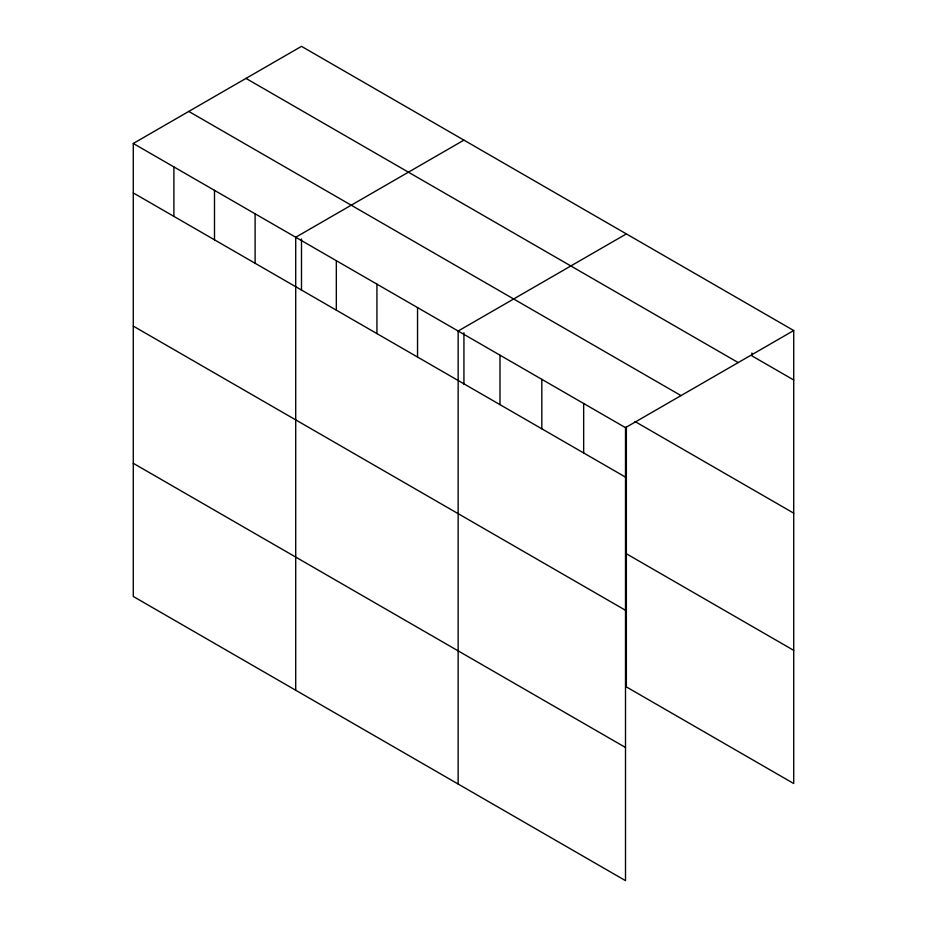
<?xml version="1.0" encoding="UTF-8"?>
<svg xmlns="http://www.w3.org/2000/svg" width="927" height="927" viewBox="0 0 927 927"><rect width="100%" height="100%" fill="white"/><g stroke="black" fill="none" stroke-linecap="round" stroke-linejoin="round"><path stroke-width="1.39" d="M133.279 143.465L625.505 427.648L625.505 880.65L133.279 596.467L133.279 143.465L301.495 46.35L793.721 330.533L793.721 783.535L626.362 686.907L626.362 426.547M463.929 140.128L295.713 237.254L295.713 690.244M626.362 233.905L458.147 331.032L458.147 784.033M625.505 427.648L793.721 330.533M793.721 380L751.878 355.841L751.878 353.013M245.991 78.401L738.205 362.584M188.795 111.425L681.009 395.597M634.972 421.518L793.721 513.164M133.279 192.932L625.505 477.115M626.362 553.743L793.721 650.36M133.279 326.107L625.505 610.279M133.279 463.303L625.505 747.486M583.662 403.488L583.662 452.955M541.82 379.34L541.82 428.807M499.989 355.18L499.989 404.647M463.929 332.77L463.929 384.218M417.544 307.579L417.544 357.046M376.93 284.137L376.93 333.604M336.327 260.696L336.327 310.163M301.495 238.992L301.495 290.441M255.11 213.801L255.11 263.268M214.496 190.359L214.496 239.826M173.894 166.918L173.894 216.385"/></g></svg>
